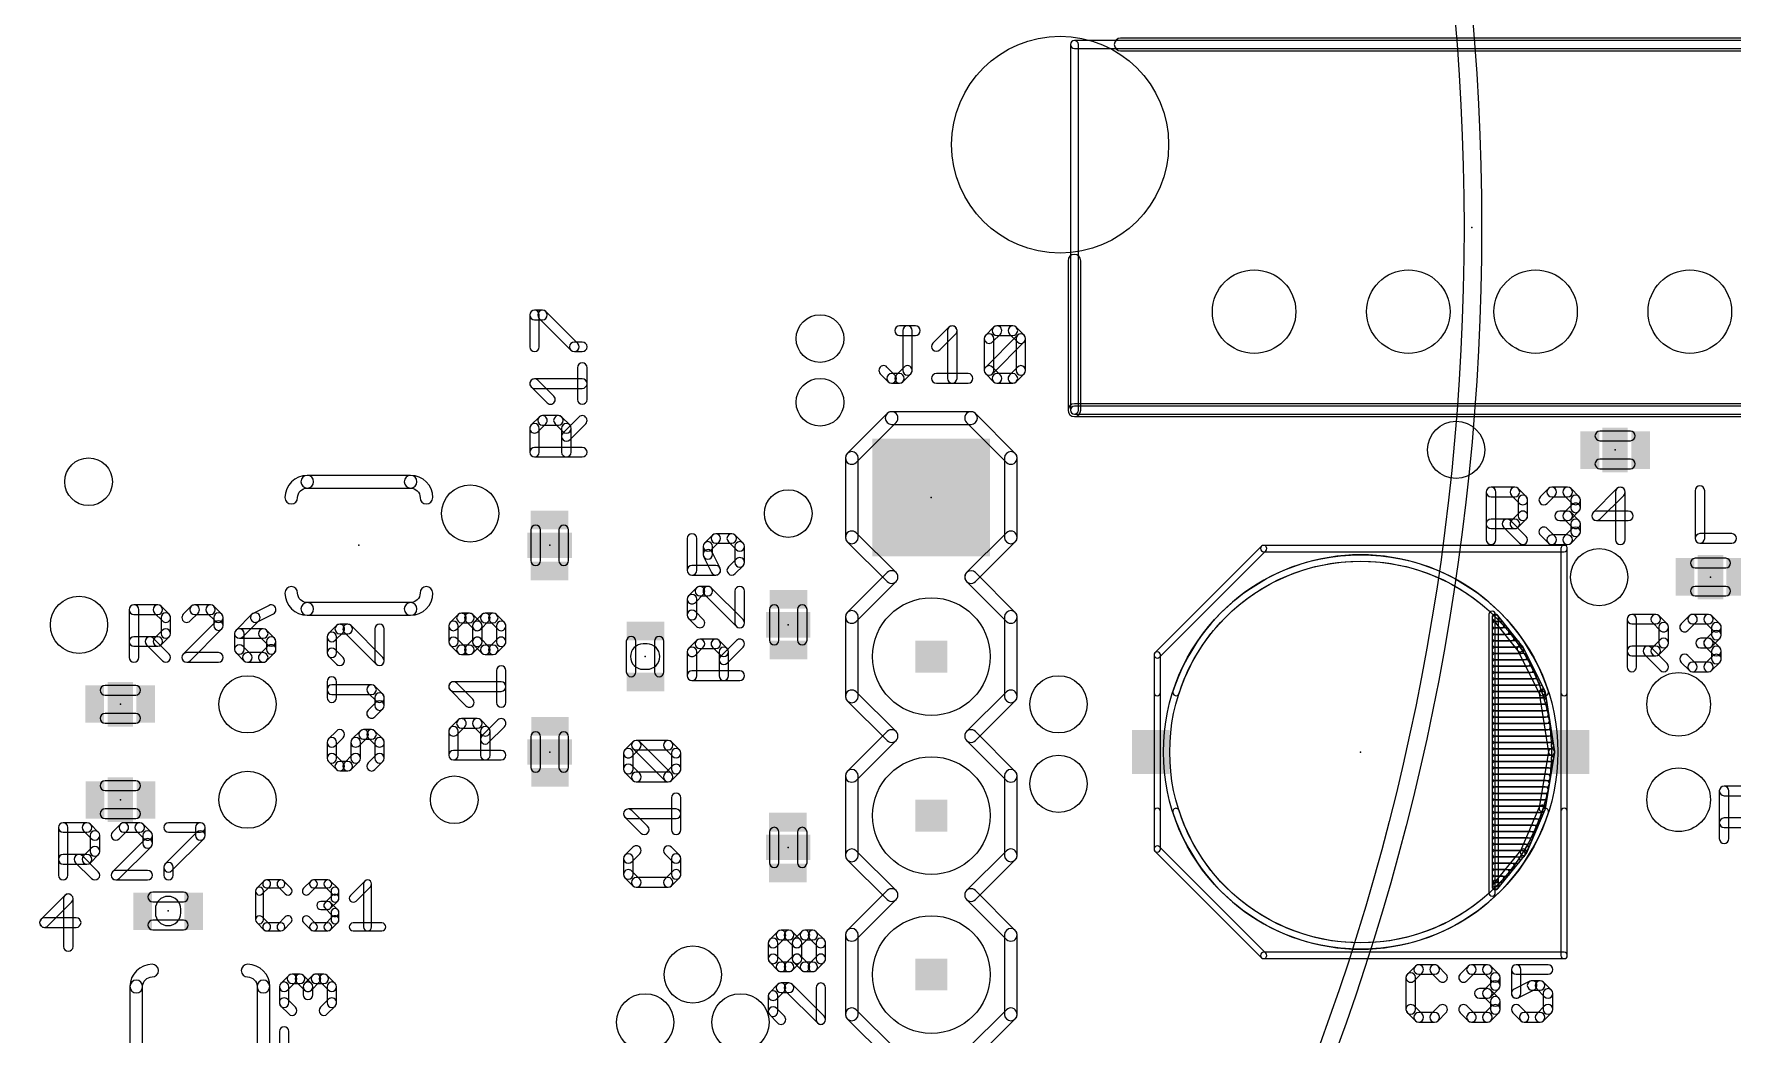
# Model space of a CAD drawing. Extents: x -10 to 136, y -30 to 100.
# Drawn here: x 80.15 to 107.28, y 36.64 to 52.62 of the extents above; entities that cross this region are included whole.
import ezdxf

# ---------------------------------------------------------------- set-up
doc = ezdxf.new("R2010")
doc.units = 0
for name, color, linetype in [('17', 82, 'CONTINUOUS'), ('18', 82, 'CONTINUOUS'), ('20', 7, 'CONTINUOUS'), ('21', 253, 'CONTINUOUS'), ('23', 7, 'CONTINUOUS'), ('24', 7, 'CONTINUOUS'), ('25', 253, 'CONTINUOUS'), ('49', 253, 'CONTINUOUS'), ('51', 253, 'CONTINUOUS')]:
    doc.layers.add(name, color=color, linetype=linetype)

# ---------------------------------------------------------------- blocks, each defined once
blk = doc.blocks.new('RECT')
blk.add_solid([(-0.5, -0.5), (0.5, -0.5), (-0.5, 0.5), (0.5, 0.5)])
blk = doc.blocks.new('ROUNDP')
blk.add_circle((0, 0), 0.5)
blk = doc.blocks.new('SQUAREP')
blk.add_solid([(-0.5, -0.5), (0.5, -0.5), (-0.5, 0.5), (0.5, 0.5)])
blk = doc.blocks.new('ROUNDV')
blk.add_circle((0, 0), 0.5)

msp = doc.modelspace()

# ---------------------------------------------------------------- linework, layer by layer
at = {"layer": '20'}
for centre, start, end in [((65.024, 49.5402), 359.9877, 58.1884), ((65.024, 49.53), 180, 0)]:
    msp.add_arc(centre, 47.752, start, end, dxfattribs=at)
at = {"layer": '21'}
for points in [[(108.7374, 52.5526), (97.5106, 52.5526, 1), (97.5106, 52.3494), (108.7374, 52.3494, 1)], [(96.8756, 46.609), (96.8756, 48.9966, 1), (96.6724, 48.9966), (96.6724, 46.609, 1)], [(109.474, 46.7106), (96.774, 46.7106, 1), (96.774, 46.5074), (109.474, 46.5074, 1)], [(93.7812, 46.5538), (93.1462, 45.9188, 1), (93.2898, 45.7752), (93.9248, 46.4102, 1)], [(95.123, 46.5836), (93.853, 46.5836, 1), (93.853, 46.3804), (95.123, 46.3804, 1)], [(95.8298, 45.9188), (95.1948, 46.5538, 1), (95.0512, 46.4102), (95.6862, 45.7752, 1)], [(93.3196, 44.577), (93.3196, 45.847, 1), (93.1164, 45.847), (93.1164, 44.577, 1)], [(95.6564, 45.847), (95.6564, 44.577, 1), (95.8596, 44.577), (95.8596, 45.847, 1)], [(84.5185, 45.3644, 1), (84.5185, 45.5676, 0.4142), (84.1629, 45.212, 1), (84.3661, 45.212, -0.4142)], [(84.5185, 45.3644), (86.1695, 45.3644, 1), (86.1695, 45.5676), (84.5185, 45.5676, 1)], [(86.3219, 45.212, 1), (86.5251, 45.212, 0.4142), (86.1695, 45.5676, 1), (86.1695, 45.3644, -0.4142)], [(93.9248, 44.0138), (93.2898, 44.6488, 1), (93.1462, 44.5052), (93.7812, 43.8702, 1)], [(95.6862, 44.6488), (95.0512, 44.0138, 1), (95.1948, 43.8702), (95.8298, 44.5052, 1)], [(98.1319, 42.6621), (99.8319, 44.3621, 1), (99.7601, 44.4339), (98.0601, 42.7339, 1)], [(104.2476, 42.0824, 1), (104.3444, 42.1136, 0.7285), (98.3476, 42.1136, 1), (98.4444, 42.0824, -0.7285)], [(99.796, 44.3472), (104.596, 44.3472, 1), (104.596, 44.4488), (99.796, 44.4488, 1)], [(104.5452, 44.398), (104.5452, 42.098, 1), (104.6468, 42.098), (104.6468, 44.398, 1)], [(93.2898, 43.2352), (93.9248, 43.8702, 1), (93.7812, 44.0138), (93.1462, 43.3788, 1)], [(95.0512, 43.8702), (95.6862, 43.2352, 1), (95.8298, 43.3788), (95.1948, 44.0138, 1)], [(84.3661, 43.688, 1), (84.1629, 43.688, 0.4142), (84.5185, 43.3324, 1), (84.5185, 43.5356, -0.4142)], [(86.1695, 43.5356, 1), (86.1695, 43.3324, 0.4142), (86.5251, 43.688, 1), (86.3219, 43.688, -0.4142)], [(86.1695, 43.5356), (84.5185, 43.5356, 1), (84.5185, 43.3324), (86.1695, 43.3324, 1)], [(93.3196, 42.037), (93.3196, 43.307, 1), (93.1164, 43.307), (93.1164, 42.037, 1)], [(95.6564, 43.307), (95.6564, 42.037, 1), (95.8596, 42.037), (95.8596, 43.307, 1)], [(89.8855, 42.4688), (89.9465, 42.4688, 1), (89.9465, 42.8752), (89.8855, 42.8752, 1)], [(98.1468, 42.098), (98.1468, 42.698, 1), (98.0452, 42.698), (98.0452, 42.098, 1)], [(93.9248, 41.4738), (93.2898, 42.1088, 1), (93.1462, 41.9652), (93.7812, 41.3302, 1)], [(95.6862, 42.1088), (95.0512, 41.4738, 1), (95.1948, 41.3302), (95.8298, 41.9652, 1)], [(93.2898, 40.6952), (93.9248, 41.3302, 1), (93.7812, 41.4738), (93.1462, 40.8388, 1)], [(95.0512, 41.3302), (95.6862, 40.6952, 1), (95.8298, 40.8388), (95.1948, 41.4738, 1)], [(93.3196, 39.497), (93.3196, 40.767, 1), (93.1164, 40.767), (93.1164, 39.497, 1)], [(95.6564, 40.767), (95.6564, 39.497, 1), (95.8596, 39.497), (95.8596, 40.767, 1)], [(98.1468, 39.598), (98.1468, 40.198, 1), (98.0452, 40.198), (98.0452, 39.598, 1)], [(98.4444, 40.2136, 1), (98.3476, 40.1824, 0.7285), (104.3444, 40.1824, 1), (104.2476, 40.2136, -0.7285)], [(104.5452, 40.198), (104.5452, 37.898, 1), (104.6468, 37.898), (104.6468, 40.198, 1)], [(99.8319, 37.9339), (98.1319, 39.6339, 1), (98.0601, 39.5621), (99.7601, 37.8621, 1)], [(93.9248, 38.9338), (93.2898, 39.5688, 1), (93.1462, 39.4252), (93.7812, 38.7902, 1)], [(95.6862, 39.5688), (95.0512, 38.9338, 1), (95.1948, 38.7902), (95.8298, 39.4252, 1)], [(82.0928, 38.6385), (82.0928, 38.5775, 1), (82.4992, 38.5775), (82.4992, 38.6385, 1)], [(93.7812, 38.9338), (93.1462, 38.2988, 1), (93.2898, 38.1552), (93.9248, 38.7902, 1)], [(95.8298, 38.2988), (95.1948, 38.9338, 1), (95.0512, 38.7902), (95.6862, 38.1552, 1)], [(93.3196, 36.957), (93.3196, 38.227, 1), (93.1164, 38.227), (93.1164, 36.957, 1)], [(95.6564, 38.227), (95.6564, 36.957, 1), (95.8596, 36.957), (95.8596, 38.227, 1)], [(82.042, 37.5539, 1), (82.042, 37.7571, 0.4142), (81.6864, 37.4015, 1), (81.8896, 37.4015, -0.4142)], [(83.7184, 37.4015, 1), (83.9216, 37.4015, 0.4142), (83.566, 37.7571, 1), (83.566, 37.5539, -0.4142)], [(104.596, 37.9488), (99.796, 37.9488, 1), (99.796, 37.8472), (104.596, 37.8472, 1)], [(81.8896, 35.7505), (81.8896, 37.4015, 1), (81.6864, 37.4015), (81.6864, 35.7505, 1)], [(83.7184, 37.4015), (83.7184, 35.7505, 1), (83.9216, 35.7505), (83.9216, 37.4015, 1)], [(93.9248, 36.3938), (93.2898, 37.0288, 1), (93.1462, 36.8852), (93.7812, 36.2502, 1)], [(95.6862, 37.0288), (95.0512, 36.3938, 1), (95.1948, 36.2502), (95.8298, 36.8852, 1)]]:
    msp.add_lwpolyline(points, format="xyb", close=True, dxfattribs=at)
at = {"layer": '23'}
for p in [(103.124, 49.53), (105.41, 45.974), (94.488, 45.212), (85.344, 44.45), (88.392, 44.45), (106.934, 43.942), (92.202, 43.18), (89.916, 42.672), (81.534, 41.91), (88.392, 41.148), (101.346, 41.148), (81.534, 40.386), (92.202, 39.624), (82.296, 38.608)]:
    msp.add_point(p, dxfattribs=at)
at = {"layer": '24'}
msp.add_point((81.534, 41.91), dxfattribs=at)
at = {"layer": '25'}
for points in [[(88.2263, 47.6212), (88.2263, 48.1297, 1), (88.0739, 48.1297), (88.0739, 47.6212, 1)], [(88.1501, 48.0535), (88.2772, 48.0535, 1), (88.2772, 48.2059), (88.1501, 48.2059, 1)], [(88.2233, 48.0758), (88.7317, 47.5673, 1), (88.8395, 47.6751), (88.331, 48.1835, 1)], [(93.9802, 47.8035), (94.2344, 47.8035, 1), (94.2344, 47.9559), (93.9802, 47.9559, 1)], [(94.1835, 47.2441), (94.1835, 47.8797, 1), (94.0311, 47.8797), (94.0311, 47.2441, 1)], [(94.6218, 47.5716), (94.8761, 47.8258, 1), (94.7683, 47.9335), (94.5141, 47.6793, 1)], [(94.746, 47.8797), (94.746, 47.117, 1), (94.8984, 47.117), (94.8984, 47.8797, 1)], [(95.4638, 47.6987), (95.5909, 47.8258, 1), (95.4832, 47.9335), (95.356, 47.8064, 1)], [(95.4861, 47.2441), (95.4861, 47.7525, 1), (95.3337, 47.7525), (95.3337, 47.2441, 1)], [(95.4638, 47.1902), (95.9722, 47.6987, 1), (95.8645, 47.8064), (95.356, 47.298, 1)], [(95.537, 47.8035), (95.7913, 47.8035, 1), (95.7913, 47.9559), (95.537, 47.9559, 1)], [(95.7374, 47.8258), (95.8645, 47.6987, 1), (95.9722, 47.8064), (95.8451, 47.9335, 1)], [(95.8422, 47.7525), (95.8422, 47.2441, 1), (95.9946, 47.2441), (95.9946, 47.7525, 1)], [(88.7856, 47.545), (88.9127, 47.545, 1), (88.9127, 47.6974), (88.7856, 47.6974, 1)], [(88.9889, 46.7793), (88.9889, 47.2877, 1), (88.8365, 47.2877), (88.8365, 46.7793, 1)], [(93.6721, 47.1902), (93.7992, 47.0631, 1), (93.907, 47.1709), (93.7799, 47.298, 1)], [(94.0341, 47.0631), (94.1612, 47.1902, 1), (94.0534, 47.298), (93.9263, 47.1709, 1)], [(95.5909, 47.1709), (95.4638, 47.298, 1), (95.356, 47.1902), (95.4832, 47.0631, 1)], [(95.8645, 47.298), (95.7374, 47.1709, 1), (95.8451, 47.0631), (95.9722, 47.1902, 1)], [(88.4581, 46.8331), (88.2039, 47.0874, 1), (88.0962, 46.9796), (88.3504, 46.7254, 1)], [(88.1501, 46.9573), (88.9127, 46.9573, 1), (88.9127, 47.1097), (88.1501, 47.1097, 1)], [(93.8531, 47.0408), (93.9802, 47.0408, 1), (93.9802, 47.1932), (93.8531, 47.1932, 1)], [(94.568, 47.0408), (95.0764, 47.0408, 1), (95.0764, 47.1932), (94.568, 47.1932, 1)], [(95.7913, 47.1932), (95.537, 47.1932, 1), (95.537, 47.0408), (95.7913, 47.0408, 1)], [(88.2039, 46.2647), (88.331, 46.3919, 1), (88.2233, 46.4996), (88.0962, 46.3725, 1)], [(88.2263, 45.9373), (88.2263, 46.3186, 1), (88.0739, 46.3186), (88.0739, 45.9373, 1)], [(88.2772, 46.3695), (88.5314, 46.3695, 1), (88.5314, 46.5219), (88.2772, 46.5219, 1)], [(88.4775, 46.3919), (88.6046, 46.2647, 1), (88.7124, 46.3725), (88.5853, 46.4996, 1)], [(88.7124, 46.1376), (88.9666, 46.3919, 1), (88.8588, 46.4996), (88.6046, 46.2454, 1)], [(88.5823, 46.3186), (88.5823, 45.9373, 1), (88.7347, 45.9373), (88.7347, 46.3186, 1)], [(88.9127, 46.0135), (88.1501, 46.0135, 1), (88.1501, 45.8611), (88.9127, 45.8611, 1)], [(103.505, 44.5389), (103.505, 45.3015, 1), (103.3526, 45.3015), (103.3526, 44.5389, 1)], [(103.4288, 45.2253), (103.8101, 45.2253, 1), (103.8101, 45.3777), (103.4288, 45.3777, 1)], [(103.7562, 45.2477), (103.8834, 45.1206, 1), (103.9911, 45.2283), (103.864, 45.3554, 1)], [(104.3246, 45.1206), (104.4518, 45.2477, 1), (104.344, 45.3554), (104.2169, 45.2283, 1)], [(104.3979, 45.2253), (104.6521, 45.2253, 1), (104.6521, 45.3777), (104.3979, 45.3777, 1)], [(104.5982, 45.2477), (104.7253, 45.1206, 1), (104.8331, 45.2283), (104.706, 45.3554, 1)], [(105.4402, 45.3554), (105.0588, 44.9741, 1), (105.1666, 44.8663), (105.5479, 45.2477, 1)], [(105.5703, 44.5389), (105.5703, 45.3015, 1), (105.4179, 45.3015), (105.4179, 44.5389, 1)], [(106.6891, 45.3229), (106.6891, 44.5602, 1), (106.8415, 44.5602), (106.8415, 45.3229, 1)], [(103.861, 45.1744), (103.861, 44.9202, 1), (104.0134, 44.9202), (104.0134, 45.1744, 1)], [(104.7253, 45.1012), (104.5982, 44.9741, 1), (104.706, 44.8663), (104.8331, 44.9935, 1)], [(104.703, 45.1744), (104.703, 45.0473, 1), (104.8554, 45.0473), (104.8554, 45.1744, 1)], [(103.8101, 44.8693), (103.4288, 44.8693, 1), (103.4288, 44.7169), (103.8101, 44.7169, 1)], [(103.6291, 44.7392), (103.8834, 44.485, 1), (103.9911, 44.5928), (103.7369, 44.847, 1)], [(103.8834, 44.9741), (103.7562, 44.847, 1), (103.864, 44.7392), (103.9911, 44.8663, 1)], [(104.6521, 44.9964), (104.525, 44.9964, 1), (104.525, 44.844), (104.6521, 44.844, 1)], [(104.5982, 44.8663), (104.7253, 44.7392, 1), (104.8331, 44.847), (104.706, 44.9741, 1)], [(104.703, 44.7931), (104.703, 44.666, 1), (104.8554, 44.666), (104.8554, 44.7931, 1)], [(105.1127, 44.844), (105.6212, 44.844, 1), (105.6212, 44.9964), (105.1127, 44.9964, 1)], [(90.5885, 44.5596), (90.5885, 44.0511, 1), (90.7409, 44.0511), (90.7409, 44.5596, 1)], [(90.9727, 44.3786), (91.0999, 44.5057, 1), (90.9921, 44.6134), (90.865, 44.4863, 1)], [(90.9951, 44.3053), (90.9951, 44.4325, 1), (90.8427, 44.4325), (90.8427, 44.3053, 1)], [(91.046, 44.4834), (91.3002, 44.4834, 1), (91.3002, 44.6358), (91.046, 44.6358, 1)], [(91.2463, 44.5057), (91.3734, 44.3786, 1), (91.4812, 44.4863), (91.3541, 44.6134, 1)], [(91.3511, 44.4325), (91.3511, 44.1782, 1), (91.5035, 44.1782), (91.5035, 44.4325, 1)], [(104.4518, 44.5928), (104.3246, 44.7199, 1), (104.2169, 44.6121), (104.344, 44.485, 1)], [(104.6521, 44.6151), (104.3979, 44.6151, 1), (104.3979, 44.4627), (104.6521, 44.4627, 1)], [(104.7253, 44.7199), (104.5982, 44.5928, 1), (104.706, 44.485), (104.8331, 44.6121, 1)], [(106.7653, 44.484), (107.2738, 44.484, 1), (107.2738, 44.6364), (106.7653, 44.6364, 1)], [(91.1141, 44.0852), (90.987, 44.3394, 1), (90.8507, 44.2713), (90.9778, 44.0171, 1)], [(91.3734, 44.2321), (91.2463, 44.105, 1), (91.3541, 43.9972), (91.4812, 44.1244, 1)], [(90.6647, 43.9749), (91.046, 43.9749, 1), (91.046, 44.1273), (90.6647, 44.1273, 1)], [(90.7379, 43.7715), (90.6108, 43.6444, 1), (90.7185, 43.5366), (90.8456, 43.6637, 1)], [(90.9189, 43.7938), (90.7918, 43.7938, 1), (90.7918, 43.6414), (90.9189, 43.6414, 1)], [(91.4812, 43.263), (90.9727, 43.7715, 1), (90.865, 43.6637), (91.3734, 43.1553, 1)], [(91.3511, 43.7176), (91.3511, 43.2092, 1), (91.5035, 43.2092), (91.5035, 43.7176, 1)], [(81.8275, 42.6593), (81.8275, 43.422, 1), (81.6751, 43.422), (81.6751, 42.6593, 1)], [(81.7513, 43.3458), (82.1326, 43.3458, 1), (82.1326, 43.4982), (81.7513, 43.4982, 1)], [(82.0787, 43.3681), (82.2059, 43.241, 1), (82.3136, 43.3487), (82.1865, 43.4758, 1)], [(82.6665, 43.4758), (82.5394, 43.3487, 1), (82.6471, 43.241), (82.7743, 43.3681, 1)], [(82.9746, 43.4982), (82.7204, 43.4982, 1), (82.7204, 43.3458), (82.9746, 43.3458, 1)], [(83.1556, 43.3487), (83.0285, 43.4758, 1), (82.9207, 43.3681), (83.0478, 43.241, 1)], [(83.9096, 43.4901), (83.6554, 43.363, 1), (83.7235, 43.2267), (83.9777, 43.3538, 1)], [(90.5885, 43.5905), (90.5885, 43.3363, 1), (90.7409, 43.3363), (90.7409, 43.5905, 1)], [(90.6108, 43.2824), (90.7379, 43.1553, 1), (90.8456, 43.263), (90.7185, 43.3902, 1)], [(82.1835, 43.2948), (82.1835, 43.0406, 1), (82.3359, 43.0406), (82.3359, 43.2948, 1)], [(82.6471, 42.6054), (83.1556, 43.1139, 1), (83.0478, 43.2216), (82.5394, 42.7132, 1)], [(83.1779, 43.1677), (83.1779, 43.2948, 1), (83.0255, 43.2948), (83.0255, 43.1677, 1)], [(83.6356, 43.3487), (83.3813, 43.0945, 1), (83.4891, 42.9867), (83.7433, 43.241, 1)], [(84.9848, 43.167), (84.8577, 43.0399, 1), (84.9654, 42.9322), (85.0925, 43.0593, 1)], [(85.1658, 43.1894), (85.0387, 43.1894, 1), (85.0387, 43.037), (85.1658, 43.037, 1)], [(85.7281, 42.6586), (85.2196, 43.167, 1), (85.1119, 43.0593), (85.6203, 42.5508, 1)], [(85.598, 43.1132), (85.598, 42.6047, 1), (85.7504, 42.6047), (85.7504, 43.1132, 1)], [(86.9085, 43.1086), (87.0356, 43.2357, 1), (86.9279, 43.3434), (86.8008, 43.2163, 1)], [(86.9309, 42.9082), (86.9309, 43.1625, 1), (86.7785, 43.1625), (86.7785, 42.9082, 1)], [(86.9818, 43.2134), (87.1089, 43.2134, 1), (87.1089, 43.3658), (86.9818, 43.3658, 1)], [(87.055, 43.2357), (87.1821, 43.1086, 1), (87.2899, 43.2163), (87.1627, 43.3434, 1)], [(87.2899, 43.1086), (87.417, 43.2357, 1), (87.3092, 43.3434), (87.1821, 43.2163, 1)], [(87.3122, 42.9082), (87.3122, 43.1625, 1), (87.1598, 43.1625), (87.1598, 42.9082, 1)], [(87.3631, 43.2134), (87.4902, 43.2134, 1), (87.4902, 43.3658), (87.3631, 43.3658, 1)], [(87.4363, 43.2357), (87.5634, 43.1086, 1), (87.6712, 43.2163), (87.5441, 43.3434, 1)], [(87.5411, 43.1625), (87.5411, 42.9082, 1), (87.6935, 42.9082), (87.6935, 43.1625, 1)], [(105.7543, 42.5069), (105.7543, 43.2696, 1), (105.6019, 43.2696), (105.6019, 42.5069, 1)], [(105.6781, 43.1934), (106.0594, 43.1934, 1), (106.0594, 43.3458), (105.6781, 43.3458, 1)], [(106.0055, 43.2157), (106.1327, 43.0886, 1), (106.2404, 43.1963), (106.1133, 43.3234, 1)], [(106.1103, 43.1424), (106.1103, 42.8882, 1), (106.2627, 42.8882), (106.2627, 43.1424, 1)], [(106.5739, 43.0886), (106.7011, 43.2157, 1), (106.5933, 43.3234), (106.4662, 43.1963, 1)], [(106.6472, 43.1934), (106.9014, 43.1934, 1), (106.9014, 43.3458), (106.6472, 43.3458, 1)], [(106.8475, 43.2157), (106.9746, 43.0886, 1), (107.0824, 43.1963), (106.9553, 43.3234, 1)], [(106.9523, 43.1424), (106.9523, 43.0153, 1), (107.1047, 43.0153), (107.1047, 43.1424, 1)], [(82.1326, 42.9897), (81.7513, 42.9897, 1), (81.7513, 42.8373), (82.1326, 42.8373, 1)], [(81.9516, 42.8596), (82.2059, 42.6054, 1), (82.3136, 42.7132), (82.0594, 42.9674, 1)], [(82.2059, 43.0945), (82.0787, 42.9674, 1), (82.1865, 42.8596), (82.3136, 42.9867, 1)], [(83.359, 43.0406), (83.359, 42.7864, 1), (83.5114, 42.7864), (83.5114, 43.0406, 1)], [(83.8166, 43.1168), (83.4352, 43.1168, 1), (83.4352, 42.9644), (83.8166, 42.9644, 1)], [(83.3813, 42.7325), (83.5085, 42.6054, 1), (83.6162, 42.7132), (83.4891, 42.8403, 1)], [(83.9975, 42.9674), (83.8704, 43.0945, 1), (83.7627, 42.9867), (83.8898, 42.8596, 1)], [(83.8704, 42.6054), (83.9975, 42.7325, 1), (83.8898, 42.8403), (83.7627, 42.7132, 1)], [(84.0199, 42.7864), (84.0199, 42.9135, 1), (83.8675, 42.9135), (83.8675, 42.7864, 1)], [(84.8354, 42.9861), (84.8354, 42.7318, 1), (84.9878, 42.7318), (84.9878, 42.9861, 1)], [(87.0356, 42.835), (86.9085, 42.9621, 1), (86.8008, 42.8544), (86.9279, 42.7272, 1)], [(87.1089, 42.8573), (86.9818, 42.8573, 1), (86.9818, 42.7049), (87.1089, 42.7049, 1)], [(87.1821, 42.9621), (87.055, 42.835, 1), (87.1627, 42.7272), (87.2899, 42.8544, 1)], [(87.417, 42.835), (87.2899, 42.9621, 1), (87.1821, 42.8544), (87.3092, 42.7272, 1)], [(87.4902, 42.8573), (87.3631, 42.8573, 1), (87.3631, 42.7049), (87.4902, 42.7049, 1)], [(87.5634, 42.9621), (87.4363, 42.835, 1), (87.5441, 42.7272), (87.6712, 42.8544, 1)], [(90.7185, 42.6946), (90.8456, 42.8218, 1), (90.7379, 42.9295), (90.6108, 42.8024, 1)], [(90.7918, 42.7994), (91.046, 42.7994, 1), (91.046, 42.9518), (90.7918, 42.9518, 1)], [(90.9921, 42.8218), (91.1192, 42.6946, 1), (91.227, 42.8024), (91.0999, 42.9295, 1)], [(91.227, 42.5675), (91.4812, 42.8218, 1), (91.3734, 42.9295), (91.1192, 42.6753, 1)], [(106.1327, 42.9421), (106.0055, 42.815, 1), (106.1133, 42.7072), (106.2404, 42.8343, 1)], [(106.9014, 42.9644), (106.7743, 42.9644, 1), (106.7743, 42.812), (106.9014, 42.812, 1)], [(106.9746, 43.0692), (106.8475, 42.9421, 1), (106.9553, 42.8343), (107.0824, 42.9615, 1)], [(106.8475, 42.8343), (106.9746, 42.7072, 1), (107.0824, 42.815), (106.9553, 42.9421, 1)], [(83.1017, 42.7355), (82.5933, 42.7355, 1), (82.5933, 42.5831), (83.1017, 42.5831, 1)], [(83.5623, 42.5831), (83.8166, 42.5831, 1), (83.8166, 42.7355), (83.5623, 42.7355, 1)], [(84.8577, 42.678), (84.9848, 42.5508, 1), (85.0925, 42.6586), (84.9654, 42.7857, 1)], [(90.7409, 42.3672), (90.7409, 42.7485, 1), (90.5885, 42.7485), (90.5885, 42.3672, 1)], [(91.0969, 42.7485), (91.0969, 42.3672, 1), (91.2493, 42.3672), (91.2493, 42.7485, 1)], [(106.0594, 42.8373), (105.6781, 42.8373, 1), (105.6781, 42.6849), (106.0594, 42.6849, 1)], [(105.8784, 42.7072), (106.1327, 42.453, 1), (106.2404, 42.5608), (105.9862, 42.815, 1)], [(106.7011, 42.5608), (106.5739, 42.6879, 1), (106.4662, 42.5801), (106.5933, 42.453, 1)], [(106.9746, 42.6879), (106.8475, 42.5608, 1), (106.9553, 42.453), (107.0824, 42.5801, 1)], [(106.9523, 42.7611), (106.9523, 42.634, 1), (107.1047, 42.634), (107.1047, 42.7611, 1)], [(84.9878, 42.017), (84.9878, 42.2712, 1), (84.8354, 42.2712), (84.8354, 42.017, 1)], [(87.6935, 41.9392), (87.6935, 42.4476, 1), (87.5411, 42.4476), (87.5411, 41.9392, 1)], [(91.4273, 42.4434), (90.6647, 42.4434, 1), (90.6647, 42.291), (91.4273, 42.291, 1)], [(106.9014, 42.5831), (106.6472, 42.5831, 1), (106.6472, 42.4307), (106.9014, 42.4307, 1)], [(85.5471, 42.2203), (84.9116, 42.2203, 1), (84.9116, 42.0679), (85.5471, 42.0679, 1)], [(85.7281, 42.0709), (85.601, 42.198, 1), (85.4932, 42.0902), (85.6203, 41.9631, 1)], [(85.7504, 41.8899), (85.7504, 42.017, 1), (85.598, 42.017), (85.598, 41.8899, 1)], [(87.1627, 41.993), (86.9085, 42.2473, 1), (86.8008, 42.1395), (87.055, 41.8853, 1)], [(86.8547, 42.1172), (87.6173, 42.1172, 1), (87.6173, 42.2696), (86.8547, 42.2696, 1)], [(85.601, 41.7089), (85.7281, 41.836, 1), (85.6203, 41.9438), (85.4932, 41.8166, 1)], [(84.9848, 41.4831), (84.8577, 41.356, 1), (84.9654, 41.2482), (85.0925, 41.3754, 1)], [(85.3468, 41.2482), (85.4739, 41.3754, 1), (85.3661, 41.4831), (85.239, 41.356, 1)], [(85.42, 41.353), (85.5471, 41.353, 1), (85.5471, 41.5054), (85.42, 41.5054, 1)], [(85.4932, 41.3754), (85.6203, 41.2482, 1), (85.7281, 41.356), (85.601, 41.4831, 1)], [(86.9085, 41.4246), (87.0356, 41.5518, 1), (86.9279, 41.6595), (86.8008, 41.5324, 1)], [(86.9309, 41.0972), (86.9309, 41.4785, 1), (86.7785, 41.4785), (86.7785, 41.0972, 1)], [(86.9818, 41.5294), (87.236, 41.5294, 1), (87.236, 41.6818), (86.9818, 41.6818, 1)], [(87.1821, 41.5518), (87.3092, 41.4246, 1), (87.417, 41.5324), (87.2899, 41.6595, 1)], [(87.417, 41.2975), (87.6712, 41.5518, 1), (87.5634, 41.6595), (87.3092, 41.4053, 1)], [(87.2869, 41.4785), (87.2869, 41.0972, 1), (87.4393, 41.0972), (87.4393, 41.4785, 1)], [(84.8354, 41.3021), (84.8354, 41.0479, 1), (84.9878, 41.0479), (84.9878, 41.3021, 1)], [(85.3691, 41.0479), (85.3691, 41.3021, 1), (85.2167, 41.3021), (85.2167, 41.0479, 1)], [(85.598, 41.3021), (85.598, 41.0479, 1), (85.7504, 41.0479), (85.7504, 41.3021, 1)], [(89.7025, 41.0766), (89.8296, 41.2037, 1), (89.7219, 41.3114), (89.5948, 41.1843, 1)], [(89.7758, 41.1814), (90.2842, 41.1814, 1), (90.2842, 41.3338), (89.7758, 41.3338, 1)], [(90.3381, 40.803), (89.8296, 41.3114, 1), (89.7219, 41.2037), (90.2303, 40.6952, 1)], [(90.2303, 41.2037), (90.3574, 41.0766, 1), (90.4652, 41.1843), (90.3381, 41.3114, 1)], [(84.8577, 40.994), (84.9848, 40.8669, 1), (85.0925, 40.9747), (84.9654, 41.1018, 1)], [(85.0387, 40.8446), (85.1658, 40.8446, 1), (85.1658, 40.997), (85.0387, 40.997, 1)], [(85.2196, 40.8669), (85.3468, 40.994, 1), (85.239, 41.1018), (85.1119, 40.9747, 1)], [(85.6203, 41.1018), (85.4932, 40.9747, 1), (85.601, 40.8669), (85.7281, 40.994, 1)], [(87.6173, 41.1734), (86.8547, 41.1734, 1), (86.8547, 41.021), (87.6173, 41.021, 1)], [(89.7249, 40.8762), (89.7249, 41.1305, 1), (89.5725, 41.1305), (89.5725, 40.8762, 1)], [(90.3351, 41.1305), (90.3351, 40.8762, 1), (90.4875, 40.8762), (90.4875, 41.1305, 1)], [(89.8296, 40.803), (89.7025, 40.9301, 1), (89.5948, 40.8224), (89.7219, 40.6952, 1)], [(90.2842, 40.8253), (89.7758, 40.8253, 1), (89.7758, 40.6729), (90.2842, 40.6729, 1)], [(90.3574, 40.9301), (90.2303, 40.803, 1), (90.3381, 40.6952), (90.4652, 40.8224, 1)], [(90.4875, 39.9072), (90.4875, 40.4156, 1), (90.3351, 40.4156), (90.3351, 39.9072, 1)], [(107.2275, 39.7637), (107.2275, 40.5264, 1), (107.0751, 40.5264), (107.0751, 39.7637, 1)], [(107.1513, 40.4502), (107.5326, 40.4502, 1), (107.5326, 40.6026), (107.1513, 40.6026, 1)], [(89.9567, 39.961), (89.7025, 40.2153, 1), (89.5948, 40.1075), (89.849, 39.8533, 1)], [(89.6487, 40.0852), (90.4113, 40.0852, 1), (90.4113, 40.2376), (89.6487, 40.2376, 1)], [(80.6958, 39.1795), (80.6958, 39.9422, 1), (80.5434, 39.9422), (80.5434, 39.1795, 1)], [(80.6196, 39.866), (81.0009, 39.866, 1), (81.0009, 40.0184), (80.6196, 40.0184, 1)], [(80.947, 39.8883), (81.0742, 39.7612, 1), (81.1819, 39.8689), (81.0548, 39.996, 1)], [(81.0518, 39.815), (81.0518, 39.5608, 1), (81.2042, 39.5608), (81.2042, 39.815, 1)], [(81.5348, 39.996), (81.4077, 39.8689, 1), (81.5154, 39.7612), (81.6426, 39.8883, 1)], [(81.8429, 40.0184), (81.5887, 40.0184, 1), (81.5887, 39.866), (81.8429, 39.866, 1)], [(82.0239, 39.8689), (81.8968, 39.996, 1), (81.789, 39.8883), (81.9161, 39.7612, 1)], [(82.0462, 39.6879), (82.0462, 39.815, 1), (81.8938, 39.815), (81.8938, 39.6879, 1)], [(82.3035, 39.866), (82.812, 39.866, 1), (82.812, 40.0184), (82.3035, 40.0184, 1)], [(82.7581, 39.8689), (82.2496, 39.3605, 1), (82.3574, 39.2527), (82.8658, 39.7612, 1)], [(82.7358, 39.9422), (82.7358, 39.815, 1), (82.8882, 39.815), (82.8882, 39.9422, 1)], [(107.5326, 40.0941), (107.1513, 40.0941, 1), (107.1513, 39.9417), (107.5326, 39.9417, 1)], [(81.0742, 39.6147), (80.947, 39.4876, 1), (81.0548, 39.3798), (81.1819, 39.5069, 1)], [(81.5154, 39.1256), (82.0239, 39.6341, 1), (81.9161, 39.7418), (81.4077, 39.2334, 1)], [(89.7219, 39.6275), (89.5948, 39.5004, 1), (89.7025, 39.3926), (89.8296, 39.5198, 1)], [(90.4652, 39.5004), (90.3381, 39.6275, 1), (90.2303, 39.5198), (90.3574, 39.3926, 1)], [(81.0009, 39.5099), (80.6196, 39.5099, 1), (80.6196, 39.3575), (81.0009, 39.3575, 1)], [(80.8199, 39.3798), (81.0742, 39.1256, 1), (81.1819, 39.2334), (80.9277, 39.4876, 1)], [(82.2273, 39.3066), (82.2273, 39.1795, 1), (82.3797, 39.1795), (82.3797, 39.3066, 1)], [(89.5725, 39.4465), (89.5725, 39.1923, 1), (89.7249, 39.1923), (89.7249, 39.4465, 1)], [(90.4875, 39.1923), (90.4875, 39.4465, 1), (90.3351, 39.4465), (90.3351, 39.1923, 1)], [(81.97, 39.2557), (81.4616, 39.2557, 1), (81.4616, 39.1033), (81.97, 39.1033, 1)], [(83.826, 39.0853), (83.7116, 38.9709, 1), (83.8014, 38.8811), (83.9158, 38.9955, 1)], [(84.0997, 39.1039), (83.8709, 39.1039, 1), (83.8709, 38.9769), (84.0997, 38.9769, 1)], [(84.259, 38.9709), (84.1446, 39.0853, 1), (84.0548, 38.9955), (84.1692, 38.8811, 1)], [(84.5498, 38.8811), (84.6642, 38.9955, 1), (84.5744, 39.0853), (84.46, 38.9709, 1)], [(84.6193, 38.9769), (84.8481, 38.9769, 1), (84.8481, 39.1039), (84.6193, 39.1039, 1)], [(84.8032, 38.9955), (84.9176, 38.8811, 1), (85.0074, 38.9709), (84.893, 39.0853, 1)], [(85.2982, 38.7667), (85.527, 38.9955, 1), (85.4372, 39.0853), (85.2084, 38.8565, 1)], [(85.4186, 39.0404), (85.4186, 38.354, 1), (85.5456, 38.354), (85.5456, 39.0404, 1)], [(89.5948, 39.1384), (89.7219, 39.0113, 1), (89.8296, 39.1191), (89.7025, 39.2462, 1)], [(89.7758, 38.989), (90.2842, 38.989, 1), (90.2842, 39.1414), (89.7758, 39.1414, 1)], [(90.3381, 39.0113), (90.4652, 39.1384, 1), (90.3574, 39.2462), (90.2303, 39.1191, 1)], [(80.6482, 38.8576), (80.2668, 38.4763, 1), (80.3746, 38.3685), (80.7559, 38.7499, 1)], [(80.7783, 38.0411), (80.7783, 38.8038, 1), (80.6259, 38.8038), (80.6259, 38.0411, 1)], [(83.693, 38.926), (83.693, 38.4684, 1), (83.82, 38.4684), (83.82, 38.926, 1)], [(84.9176, 38.8565), (84.8032, 38.7421, 1), (84.893, 38.6523), (85.0074, 38.7667, 1)], [(84.899, 38.926), (84.899, 38.8116, 1), (85.026, 38.8116), (85.026, 38.926, 1)], [(83.7116, 38.4235), (83.826, 38.3091, 1), (83.9158, 38.3989), (83.8014, 38.5133, 1)], [(84.1446, 38.3091), (84.259, 38.4235, 1), (84.1692, 38.5133), (84.0548, 38.3989, 1)], [(84.6642, 38.3989), (84.5498, 38.5133, 1), (84.46, 38.4235), (84.5744, 38.3091, 1)], [(84.8481, 38.7607), (84.7337, 38.7607, 1), (84.7337, 38.6337), (84.8481, 38.6337, 1)], [(84.8032, 38.6523), (84.9176, 38.5379, 1), (85.0074, 38.6277), (84.893, 38.7421, 1)], [(84.9176, 38.5133), (84.8032, 38.3989, 1), (84.893, 38.3091), (85.0074, 38.4235, 1)], [(84.899, 38.5828), (84.899, 38.4684, 1), (85.026, 38.4684), (85.026, 38.5828, 1)], [(80.3207, 38.3462), (80.8292, 38.3462, 1), (80.8292, 38.4986), (80.3207, 38.4986, 1)], [(83.8709, 38.2905), (84.0997, 38.2905, 1), (84.0997, 38.4175), (83.8709, 38.4175, 1)], [(84.8481, 38.4175), (84.6193, 38.4175, 1), (84.6193, 38.2905), (84.8481, 38.2905, 1)], [(85.2533, 38.2905), (85.7109, 38.2905, 1), (85.7109, 38.4175), (85.2533, 38.4175, 1)], [(92.0139, 38.0427), (92.141, 38.1698, 1), (92.0333, 38.2775), (91.9062, 38.1504, 1)], [(92.0872, 38.1475), (92.2143, 38.1475, 1), (92.2143, 38.2999), (92.0872, 38.2999, 1)], [(92.1604, 38.1698), (92.2875, 38.0427, 1), (92.3953, 38.1504), (92.2681, 38.2775, 1)], [(92.3953, 38.0427), (92.5224, 38.1698, 1), (92.4146, 38.2775), (92.2875, 38.1504, 1)], [(92.4685, 38.1475), (92.5956, 38.1475, 1), (92.5956, 38.2999), (92.4685, 38.2999, 1)], [(92.5417, 38.1698), (92.6688, 38.0427, 1), (92.7766, 38.1504), (92.6495, 38.2775, 1)], [(92.0363, 37.8423), (92.0363, 38.0966, 1), (91.8839, 38.0966), (91.8839, 37.8423, 1)], [(92.4176, 37.8423), (92.4176, 38.0966, 1), (92.2652, 38.0966), (92.2652, 37.8423, 1)], [(92.6465, 38.0966), (92.6465, 37.8423, 1), (92.7989, 37.8423), (92.7989, 38.0966, 1)], [(92.141, 37.7691), (92.0139, 37.8962, 1), (91.9062, 37.7885), (92.0333, 37.6613, 1)], [(92.2143, 37.7914), (92.0872, 37.7914, 1), (92.0872, 37.639), (92.2143, 37.639, 1)], [(92.2875, 37.8962), (92.1604, 37.7691, 1), (92.2681, 37.6613), (92.3953, 37.7885, 1)], [(92.5224, 37.7691), (92.3953, 37.8962, 1), (92.2875, 37.7885), (92.4146, 37.6613, 1)], [(92.5956, 37.7914), (92.4685, 37.7914, 1), (92.4685, 37.639), (92.5956, 37.639, 1)], [(92.6688, 37.8962), (92.5417, 37.7691, 1), (92.6495, 37.6613), (92.7766, 37.7885, 1)], [(102.2195, 37.7263), (102.0924, 37.5992, 1), (102.2002, 37.4915), (102.3273, 37.6186, 1)], [(102.5276, 37.7486), (102.2734, 37.7486, 1), (102.2734, 37.5962), (102.5276, 37.5962, 1)], [(102.7086, 37.5992), (102.5815, 37.7263, 1), (102.4737, 37.6186), (102.6009, 37.4915, 1)], [(103.0422, 37.4915), (103.1693, 37.6186, 1), (103.0615, 37.7263), (102.9344, 37.5992, 1)], [(103.1154, 37.5962), (103.3696, 37.5962, 1), (103.3696, 37.7486), (103.1154, 37.7486, 1)], [(103.3157, 37.6186), (103.4428, 37.4915, 1), (103.5506, 37.5992), (103.4235, 37.7263, 1)], [(104.3387, 37.7486), (103.8302, 37.7486, 1), (103.8302, 37.5962), (104.3387, 37.5962, 1)], [(103.754, 37.6724), (103.754, 37.2911, 1), (103.9064, 37.2911), (103.9064, 37.6724, 1)], [(84.2034, 37.3442), (84.3305, 37.4713, 1), (84.2228, 37.579), (84.0957, 37.4519, 1)], [(84.2258, 37.1438), (84.2258, 37.3981, 1), (84.0734, 37.3981), (84.0734, 37.1438, 1)], [(84.2767, 37.449), (84.4038, 37.449, 1), (84.4038, 37.6014), (84.2767, 37.6014, 1)], [(84.3499, 37.4713), (84.477, 37.3442, 1), (84.5848, 37.4519), (84.4576, 37.579, 1)], [(84.5848, 37.3442), (84.7119, 37.4713, 1), (84.6041, 37.579), (84.477, 37.4519, 1)], [(84.4547, 37.3981), (84.4547, 37.2709, 1), (84.6071, 37.2709), (84.6071, 37.3981, 1)], [(84.658, 37.449), (84.7851, 37.449, 1), (84.7851, 37.6014), (84.658, 37.6014, 1)], [(84.7312, 37.4713), (84.8583, 37.3442, 1), (84.9661, 37.4519), (84.839, 37.579, 1)], [(84.836, 37.3981), (84.836, 37.1438, 1), (84.9884, 37.1438), (84.9884, 37.3981, 1)], [(92.0333, 37.4356), (91.9062, 37.3085, 1), (92.0139, 37.2007), (92.141, 37.3278, 1)], [(92.2143, 37.4579), (92.0872, 37.4579, 1), (92.0872, 37.3055), (92.2143, 37.3055, 1)], [(92.7766, 36.9271), (92.2681, 37.4356, 1), (92.1604, 37.3278), (92.6688, 36.8194, 1)], [(92.6465, 37.3817), (92.6465, 36.8733, 1), (92.7989, 36.8733), (92.7989, 37.3817, 1)], [(102.0701, 37.5453), (102.0701, 37.0369, 1), (102.2225, 37.0369), (102.2225, 37.5453, 1)], [(103.4428, 37.4721), (103.3157, 37.345, 1), (103.4235, 37.2372), (103.5506, 37.3643, 1)], [(103.4205, 37.5453), (103.4205, 37.4182, 1), (103.5729, 37.4182), (103.5729, 37.5453, 1)], [(103.8643, 37.223), (104.1185, 37.3501, 1), (104.0504, 37.4864), (103.7962, 37.3593, 1)], [(104.0845, 37.342), (104.2116, 37.342, 1), (104.2116, 37.4944), (104.0845, 37.4944, 1)], [(104.1577, 37.3643), (104.2848, 37.2372, 1), (104.3926, 37.345), (104.2654, 37.4721, 1)], [(84.3305, 37.0706), (84.2034, 37.1977, 1), (84.0957, 37.09), (84.2228, 36.9628, 1)], [(84.8583, 37.1977), (84.7312, 37.0706, 1), (84.839, 36.9628), (84.9661, 37.09, 1)], [(91.8839, 37.2546), (91.8839, 37.0004, 1), (92.0363, 37.0004), (92.0363, 37.2546, 1)], [(103.3696, 37.3673), (103.2425, 37.3673, 1), (103.2425, 37.2149), (103.3696, 37.2149, 1)], [(103.3157, 37.2372), (103.4428, 37.1101, 1), (103.5506, 37.2179), (103.4235, 37.345, 1)], [(103.4205, 37.164), (103.4205, 37.0369, 1), (103.5729, 37.0369), (103.5729, 37.164, 1)], [(104.2625, 37.2911), (104.2625, 37.0369, 1), (104.4149, 37.0369), (104.4149, 37.2911, 1)], [(91.9062, 36.9465), (92.0333, 36.8194, 1), (92.141, 36.9271), (92.0139, 37.0543, 1)], [(102.0924, 36.983), (102.2195, 36.8559, 1), (102.3273, 36.9637), (102.2002, 37.0908, 1)], [(102.2734, 36.8336), (102.5276, 36.8336, 1), (102.5276, 36.986), (102.2734, 36.986, 1)], [(102.5815, 36.8559), (102.7086, 36.983, 1), (102.6009, 37.0908), (102.4737, 36.9637, 1)], [(103.1693, 36.9637), (103.0422, 37.0908, 1), (102.9344, 36.983), (103.0615, 36.8559, 1)], [(103.3696, 36.986), (103.1154, 36.986, 1), (103.1154, 36.8336), (103.3696, 36.8336, 1)], [(103.4428, 37.0908), (103.3157, 36.9637, 1), (103.4235, 36.8559), (103.5506, 36.983, 1)], [(104.0112, 36.9637), (103.8841, 37.0908, 1), (103.7764, 36.983), (103.9035, 36.8559, 1)], [(104.2116, 36.986), (103.9573, 36.986, 1), (103.9573, 36.8336), (104.2116, 36.8336, 1)], [(104.2848, 37.0908), (104.1577, 36.9637, 1), (104.2654, 36.8559), (104.3925, 36.983, 1)], [(84.2258, 36.429), (84.2258, 36.6832, 1), (84.0734, 36.6832), (84.0734, 36.429, 1)]]:
    msp.add_lwpolyline(points, format="xyb", close=True, dxfattribs=at)
at = {"layer": '49'}
for radius in [38.2532, 37.9738]:
    msp.add_circle((65.024, 49.53), radius, dxfattribs=at)
at = {"layer": '51'}
for points in [[(96.8375, 46.609), (96.8375, 52.451, 1), (96.7105, 52.451), (96.7105, 46.609, 1)], [(96.774, 52.3875), (109.474, 52.3875, 1), (109.474, 52.5145), (96.774, 52.5145, 1)], [(109.474, 46.6725), (96.774, 46.6725, 1), (96.774, 46.5455), (109.474, 46.5455, 1)], [(105.165, 46.1218), (105.655, 46.1218, 1), (105.655, 46.2742), (105.165, 46.2742, 1)], [(105.655, 45.8262), (105.165, 45.8262, 1), (105.165, 45.6738), (105.655, 45.6738, 1)], [(88.2442, 44.205), (88.2442, 44.695, 1), (88.0918, 44.695), (88.0918, 44.205, 1)], [(88.5398, 44.695), (88.5398, 44.205, 1), (88.6922, 44.205), (88.6922, 44.695, 1)], [(98.1319, 42.6621), (99.8319, 44.3621, 1), (99.7601, 44.4339), (98.0601, 42.7339, 1)], [(99.796, 44.3472), (104.596, 44.3472, 1), (104.596, 44.4488), (99.796, 44.4488, 1)], [(104.5452, 44.398), (104.5452, 37.898, 1), (104.6468, 37.898), (104.6468, 44.398, 1)], [(106.689, 44.0898), (107.179, 44.0898, 1), (107.179, 44.2422), (106.689, 44.2422, 1)], [(107.179, 43.7942), (106.689, 43.7942, 1), (106.689, 43.6418), (107.179, 43.6418, 1)], [(92.0542, 42.935), (92.0542, 43.425, 1), (91.9018, 43.425), (91.9018, 42.935, 1)], [(92.3498, 43.425), (92.3498, 42.935, 1), (92.5022, 42.935), (92.5022, 43.425, 1)], [(103.4968, 38.898), (103.4968, 43.348, 1), (103.3952, 43.348), (103.3952, 38.898, 1)], [(103.9357, 42.8297), (103.5357, 43.3297, 1), (103.4563, 43.2663), (103.8563, 42.7663, 1)], [(103.4452, 43.298), (103.4452, 39.048, 1), (103.5468, 39.048), (103.5468, 43.298, 1)], [(103.5091, 43.3324), (103.496, 43.3324, 1), (103.496, 43.2308), (103.5091, 43.2308, 1)], [(103.5904, 43.2308), (103.496, 43.2308, 1), (103.496, 43.1292), (103.5904, 43.1292, 1)], [(103.6717, 43.1292), (103.496, 43.1292, 1), (103.496, 43.0276), (103.6717, 43.0276, 1)], [(89.7682, 42.427), (89.7682, 42.917, 1), (89.6158, 42.917), (89.6158, 42.427, 1)], [(90.0638, 42.917), (90.0638, 42.427, 1), (90.2162, 42.427), (90.2162, 42.917, 1)], [(103.753, 43.0276), (103.496, 43.0276, 1), (103.496, 42.926), (103.753, 42.926, 1)], [(103.8342, 42.926), (103.496, 42.926, 1), (103.496, 42.8244), (103.8342, 42.8244, 1)], [(98.1468, 39.598), (98.1468, 42.698, 1), (98.0452, 42.698), (98.0452, 39.598, 1)], [(103.9082, 42.8244), (103.496, 42.8244, 1), (103.496, 42.7228), (103.9082, 42.7228, 1)], [(103.959, 42.7228), (103.496, 42.7228, 1), (103.496, 42.6212), (103.959, 42.6212, 1)], [(104.0098, 42.6212), (103.496, 42.6212, 1), (103.496, 42.5196), (104.0098, 42.5196, 1)], [(104.2914, 42.1207), (103.9414, 42.8207, 1), (103.8506, 42.7753), (104.2006, 42.0753, 1)], [(104.0606, 42.5196), (103.496, 42.5196, 1), (103.496, 42.418), (104.0606, 42.418, 1)], [(104.1114, 42.418), (103.496, 42.418, 1), (103.496, 42.3164), (104.1114, 42.3164, 1)], [(104.1622, 42.3164), (103.496, 42.3164, 1), (103.496, 42.2148), (104.1622, 42.2148, 1)], [(81.289, 42.0578), (81.779, 42.0578, 1), (81.779, 42.2102), (81.289, 42.2102, 1)], [(104.213, 42.2148), (103.496, 42.2148, 1), (103.496, 42.1132), (104.213, 42.1132, 1)], [(104.2516, 42.1132), (103.496, 42.1132, 1), (103.496, 42.0116), (104.2516, 42.0116, 1)], [(104.4462, 41.1559), (104.2962, 42.1059, 1), (104.1958, 42.0901), (104.3458, 41.1401, 1)], [(104.2677, 42.0116), (103.496, 42.0116, 1), (103.496, 41.91), (104.2677, 41.91, 1)], [(104.2837, 41.91), (103.496, 41.91, 1), (103.496, 41.8084), (104.2837, 41.8084, 1)], [(104.2998, 41.8084), (103.496, 41.8084, 1), (103.496, 41.7068), (104.2998, 41.7068, 1)], [(81.779, 41.7622), (81.289, 41.7622, 1), (81.289, 41.6098), (81.779, 41.6098, 1)], [(104.3158, 41.7068), (103.496, 41.7068, 1), (103.496, 41.6052), (104.3158, 41.6052, 1)], [(104.3318, 41.6052), (103.496, 41.6052, 1), (103.496, 41.5036), (104.3318, 41.5036, 1)], [(104.3479, 41.5036), (103.496, 41.5036, 1), (103.496, 41.402), (104.3479, 41.402, 1)], [(88.2442, 40.903), (88.2442, 41.393, 1), (88.0918, 41.393), (88.0918, 40.903, 1)], [(88.5398, 41.393), (88.5398, 40.903, 1), (88.6922, 40.903), (88.6922, 41.393, 1)], [(104.3639, 41.402), (103.496, 41.402, 1), (103.496, 41.3004), (104.3639, 41.3004, 1)], [(104.38, 41.3004), (103.496, 41.3004, 1), (103.496, 41.1988), (104.38, 41.1988, 1)], [(104.396, 41.1988), (103.496, 41.1988, 1), (103.496, 41.0972), (104.396, 41.0972, 1)], [(104.3791, 41.0972), (103.496, 41.0972, 1), (103.496, 40.9956), (104.3791, 40.9956, 1)], [(104.3621, 40.9956), (103.496, 40.9956, 1), (103.496, 40.894), (104.3621, 40.894, 1)], [(104.2961, 40.2396), (104.4461, 41.1396, 1), (104.3459, 41.1564), (104.1959, 40.2564, 1)], [(104.3452, 40.894), (103.496, 40.894, 1), (103.496, 40.7924), (104.3452, 40.7924, 1)], [(104.3283, 40.7924), (103.496, 40.7924, 1), (103.496, 40.6908), (104.3283, 40.6908, 1)], [(104.3113, 40.6908), (103.496, 40.6908, 1), (103.496, 40.5892), (104.3113, 40.5892, 1)], [(81.289, 40.5338), (81.779, 40.5338, 1), (81.779, 40.6862), (81.289, 40.6862, 1)], [(104.2944, 40.5892), (103.496, 40.5892, 1), (103.496, 40.4876), (104.2944, 40.4876, 1)], [(104.2775, 40.4876), (103.496, 40.4876, 1), (103.496, 40.386), (104.2775, 40.386, 1)], [(81.779, 40.2382), (81.289, 40.2382, 1), (81.289, 40.0858), (81.779, 40.0858, 1)], [(104.2605, 40.386), (103.496, 40.386, 1), (103.496, 40.2844), (104.2605, 40.2844, 1)], [(104.2398, 40.2844), (103.496, 40.2844, 1), (103.496, 40.1828), (104.2398, 40.1828, 1)], [(104.1963, 40.1828), (103.496, 40.1828, 1), (103.496, 40.0812), (104.1963, 40.0812, 1)], [(103.9927, 39.528), (104.2927, 40.228, 1), (104.1993, 40.268), (103.8993, 39.568, 1)], [(92.0542, 39.379), (92.0542, 39.869, 1), (91.9018, 39.869), (91.9018, 39.379, 1)], [(92.3498, 39.869), (92.3498, 39.379, 1), (92.5022, 39.379), (92.5022, 39.869, 1)], [(104.1527, 40.0812), (103.496, 40.0812, 1), (103.496, 39.9796), (104.1527, 39.9796, 1)], [(104.1092, 39.9796), (103.496, 39.9796, 1), (103.496, 39.878), (104.1092, 39.878, 1)], [(104.0657, 39.878), (103.496, 39.878, 1), (103.496, 39.7764), (104.0657, 39.7764, 1)], [(99.8319, 37.9339), (98.1319, 39.6339, 1), (98.0601, 39.5621), (99.7601, 37.8621, 1)], [(104.0221, 39.7764), (103.496, 39.7764, 1), (103.496, 39.6748), (104.0221, 39.6748, 1)], [(103.9786, 39.6748), (103.496, 39.6748, 1), (103.496, 39.5732), (103.9786, 39.5732, 1)], [(103.5353, 38.9658), (103.9853, 39.5158, 1), (103.9067, 39.5802), (103.4567, 39.0302, 1)], [(103.9251, 39.5732), (103.496, 39.5732, 1), (103.496, 39.4716), (103.9251, 39.4716, 1)], [(103.8419, 39.4716), (103.496, 39.4716, 1), (103.496, 39.37), (103.8419, 39.37, 1)], [(103.7588, 39.37), (103.496, 39.37, 1), (103.496, 39.2684), (103.7588, 39.2684, 1)], [(103.6757, 39.2684), (103.496, 39.2684, 1), (103.496, 39.1668), (103.6757, 39.1668, 1)], [(103.5925, 39.1668), (103.496, 39.1668, 1), (103.496, 39.0652), (103.5925, 39.0652, 1)], [(103.4452, 39.048), (103.4452, 38.998, 1), (103.5468, 38.998), (103.5468, 39.048, 1)], [(103.5094, 39.0652), (103.496, 39.0652, 1), (103.496, 38.9636), (103.5094, 38.9636, 1)], [(82.051, 38.7558), (82.541, 38.7558, 1), (82.541, 38.9082), (82.051, 38.9082, 1)], [(82.541, 38.4602), (82.051, 38.4602, 1), (82.051, 38.3078), (82.541, 38.3078, 1)], [(104.596, 37.9488), (99.796, 37.9488, 1), (99.796, 37.8472), (104.596, 37.8472, 1)]]:
    msp.add_lwpolyline(points, format="xyb", close=True, dxfattribs=at)
for radius in [3.1508, 3.0492]:
    msp.add_circle((101.346, 41.148), radius, dxfattribs=at)

# ---------------------------------------------------------------- block references
at = {"layer": '17', "rotation": 180}
for p, xscale, yscale in [((96.5454, 50.8508), 3.4671, 3.4671), ((96.5454, 50.8508), 3.4671, 3.4671), ((99.6442, 48.1838), 1.3335, 1.3335), ((99.6442, 48.1838), 1.3335, 1.3335), ((102.108, 48.1838), 1.3335, 1.3335), ((102.108, 48.1838), 1.3335, 1.3335), ((104.14, 48.1838), 1.3335, 1.3335), ((104.14, 48.1838), 1.3335, 1.3335), ((106.6038, 48.1838), 1.3335, 1.3335), ((106.6038, 48.1838), 1.3335, 1.3335)]:
    msp.add_blockref('ROUNDP', p, dxfattribs=dict(at, xscale=xscale, yscale=yscale))
at = {"layer": '17', "xscale": 1.8796, "yscale": 1.8796}
for name, p in [('SQUAREP', (94.488, 45.212)), ('SQUAREP', (94.488, 45.212)), ('ROUNDP', (94.488, 42.672)), ('ROUNDP', (94.488, 42.672)), ('ROUNDP', (94.488, 40.132)), ('ROUNDP', (94.488, 40.132)), ('ROUNDP', (94.488, 37.592)), ('ROUNDP', (94.488, 37.592))]:
    msp.add_blockref(name, p, dxfattribs=at)
at = {"layer": '18'}
for p, xscale, yscale in [((92.71, 47.752), 0.762, 0.762), ((92.71, 46.736), 0.762, 0.762), ((102.87, 45.974), 0.9144, 0.9144), ((81.026, 45.466), 0.762, 0.762), ((87.122, 44.958), 0.9144, 0.9144), ((92.202, 44.958), 0.762, 0.762), ((105.156, 43.942), 0.9144, 0.9144), ((80.8736, 43.18), 0.9144, 0.9144), ((83.566, 41.91), 0.9144, 0.9144), ((96.52, 41.91), 0.9144, 0.9144), ((106.426, 41.91), 1.016, 1.016), ((96.52, 40.64), 0.9144, 0.9144), ((83.566, 40.386), 0.9144, 0.9144), ((86.868, 40.386), 0.762, 0.762), ((106.426, 40.386), 1.016, 1.016), ((90.678, 37.592), 0.9144, 0.9144), ((89.916, 36.83), 0.9144, 0.9144), ((91.44, 36.83), 0.9144, 0.9144)]:
    msp.add_blockref('ROUNDV', p, dxfattribs=dict(at, xscale=xscale, yscale=yscale))
at = {"layer": '21', "xscale": 0.4064, "yscale": 0.7112}
for p in [(105.41, 45.974), (81.534, 40.386)]:
    msp.add_blockref('RECT', p, dxfattribs=at)
for p, rotation in [((88.392, 44.45), 270), ((106.934, 43.942), 180), ((92.202, 43.18), 90), ((81.534, 41.91), 180), ((88.392, 41.148), 90), ((92.202, 39.624), 270)]:
    msp.add_blockref('RECT', p, dxfattribs=dict(at, rotation=rotation))
at = {"layer": '51', "xscale": 0.3, "yscale": 0.5999}
for p in [(105.006, 45.9691), (105.8188, 45.9691), (81.13, 40.3812), (81.9428, 40.3812), (81.892, 38.6031), (82.7048, 38.6031)]:
    msp.add_blockref('RECT', p, dxfattribs=at)
at = {"layer": '51'}
for p, xscale, yscale, rotation in [((94.488, 45.212), 0.508, 0.508, 270), ((88.3872, 44.854), 0.3, 0.5999, 270), ((106.5252, 43.9469), 0.3, 0.5999, 180), ((107.338, 43.9469), 0.3, 0.5999, 180), ((88.3872, 44.0412), 0.3, 0.5999, 270), ((92.2069, 43.5888), 0.3, 0.5999, 90), ((89.9209, 43.0808), 0.3, 0.5999, 90), ((92.2069, 42.776), 0.3, 0.5999, 90), ((94.488, 42.672), 0.508, 0.508, 270), ((89.9209, 42.268), 0.3, 0.5999, 90), ((81.1252, 41.9149), 0.3, 0.5999, 180), ((81.938, 41.9149), 0.3, 0.5999, 180), ((88.3969, 41.5568), 0.3, 0.5999, 90), ((97.996, 41.148), 0.6, 0.7, 180), ((104.696, 41.148), 0.6, 0.7, 180), ((88.3969, 40.744), 0.3, 0.5999, 90), ((92.1972, 40.028), 0.3, 0.5999, 270), ((94.488, 40.132), 0.508, 0.508, 270), ((92.1972, 39.2152), 0.3, 0.5999, 270), ((94.488, 37.592), 0.508, 0.508, 270)]:
    msp.add_blockref('RECT', p, dxfattribs=dict(at, xscale=xscale, yscale=yscale, rotation=rotation))

doc.saveas('drawing.dxf')
